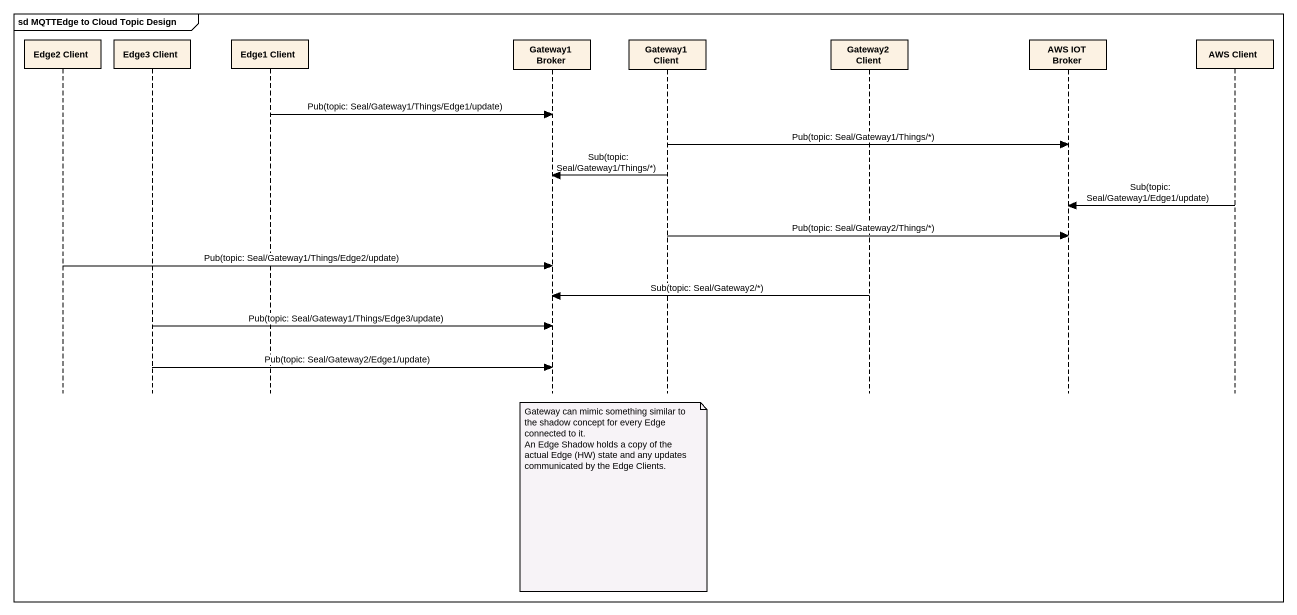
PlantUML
@startuml
mainframe sd MQTTEdge to Cloud Topic Design
hide footbox
participant "Edge2 Client" as Edge2_Client
participant "Edge3 Client" as Edge3_Client
participant "Edge1 Client" as Edge1_Client
participant "Gateway1 Broker" as Gateway1_Broker
participant "Gateway1 Client" as Gateway1_Client
participant "Gateway2 Client" as Gateway2_Client
participant "AWS IOT Broker" as AWS_IOT_Broker
participant "AWS Client" as AWS_Client

Edge1_Client -> Gateway1_Broker : Pub(topic: Seal/Gateway1/Things/Edge1/update)
Gateway1_Client -> AWS_IOT_Broker : Pub(topic: Seal/Gateway1/Things/*)
Gateway1_Client -> Gateway1_Broker : Sub(topic: Seal/Gateway1/Things/*)
AWS_Client -> AWS_IOT_Broker : Sub(topic: Seal/Gateway1/Edge1/update)
Gateway1_Client -> AWS_IOT_Broker : Pub(topic: Seal/Gateway2/Things/*)
Edge2_Client -> Gateway1_Broker : Pub(topic: Seal/Gateway1/Things/Edge2/update)
Gateway2_Client -> Gateway1_Broker : Sub(topic: Seal/Gateway2/*)
Edge3_Client -> Gateway1_Broker : Pub(topic: Seal/Gateway1/Things/Edge3/update)
Edge3_Client -> Gateway1_Broker : Pub(topic: Seal/Gateway2/Edge1/update)
note over Gateway1_Client
  Gateway can mimic something similar to the shadow concept for every Edge connected to it.
  An Edge Shadow holds a copy of the actual Edge (HW) state and any updates communicated by the Edge Clients.
end note
@enduml
